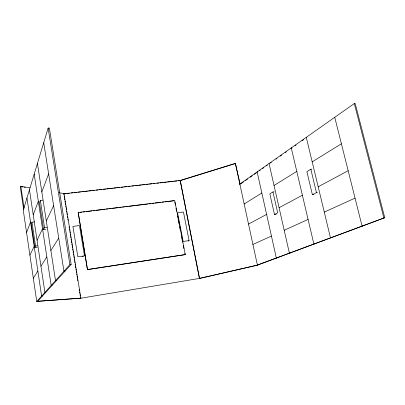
<?xml version="1.0" encoding="UTF-8"?>
<svg xmlns="http://www.w3.org/2000/svg" width="405" height="405" viewBox="0 0 405 405"><rect width="100%" height="100%" fill="white"/><g stroke="black" fill="none" stroke-linecap="round" stroke-linejoin="round"><path stroke-width="0.61" d="M48.134 128.096L23.267 210.19L36.759 301.522L37.594 301.386L71.159 264.409L49.354 128L48.134 128.096L69.898 264.597L36.759 301.522M26.573 232.551L30.537 221.991M33.225 214.847L38.323 201.28M41.831 191.945L48.625 173.867M34.415 221.884L31.96 222.193L31.281 223.95L34.815 247.556L37.255 247.217M42.758 200.171L40.353 200.45L39.462 202.753L43.578 229.62L45.962 229.311M29.919 255.221L34.177 246.331M37.057 240.307L42.535 228.855M46.312 220.968L53.632 205.674M34.815 247.556L35.539 246.073L31.96 222.193M43.578 229.62L44.53 227.666L40.353 200.45M199.468 278.468L180.296 180.422L63.676 193.813L66.177 193.529M33.316 278.21L37.867 271.036M40.951 266.166L46.823 256.912M50.873 250.523L58.735 238.125M78.2 212.463L87.47 269.629L185.287 254.598L174.742 200.541L78.2 212.463L87.47 269.629M180.296 180.422L178.21 180.827M239.335 184.457L354.294 103.548L355.175 103.477L384.75 217.708L256.821 265.31L384.75 217.708M240.499 184.017L243.562 181.87M245.602 180.433L247.642 179M250.194 177.208L252.239 175.775M254.279 174.342L256.319 172.91M259.342 170.788L260.334 170.09M262.318 168.693L263.807 167.65M266.293 165.903L267.285 165.205M270.287 163.099L271.32 162.37M275.982 159.099L277.015 158.37M280.123 156.188L281.677 155.1M285.297 152.553L286.335 151.829M290.992 148.554L292.03 147.825M295.037 145.714L296.04 145.01M302.059 140.783L303.563 139.725M244.159 203.963L261.858 193.013M274.033 185.48L296.789 171.396M312.184 161.868L341.4 143.79M188.219 241.137L189.094 240.605L183.46 212.007L177.562 212.777L183.166 241.471L189.094 240.605M274.109 191.813L272.96 191.955L269.841 193.823L274.489 214.473L276.2 214.235M311.896 169.128L310.843 169.249L306.889 171.624L312.392 194.719L313.961 194.516M248.518 224.086L266.617 214.392M279.08 207.719L302.393 195.235M318.183 186.781L348.168 170.723M274.489 214.473L277.678 212.812L272.96 191.955M312.392 194.719L316.442 192.608L317.5 192.471M252.928 244.463L271.441 236.059M284.199 230.273L308.083 219.434M324.273 212.088L355.048 198.121M30.107 187.88L20.863 186.32L20.25 186.538L23.662 209.623M63.423 193.772L64.005 193.58L80.858 298.156L37.225 301.335L80.858 298.156M199.508 278.422L257.656 265.098L199.508 278.422L180.114 180.493L235.381 163.362L240.049 183.789M181.025 180.387L235.649 163.463M199.7 278.372L80.499 298.283L80.413 296.956M45.851 292.294L44.909 292.445L29.449 189.783M290.117 253.024L289.388 253.14L269.052 163.539M42.515 295.969L41.614 296.116L26.958 198.015M277.035 257.904L276.332 258.02L257.155 171.912L257.848 171.831M52.205 285.292L51.187 285.449L34.182 174.165M314.634 243.876L313.86 243.997L291.266 147.906M56.594 280.452L55.52 280.625L37.432 163.433M331.265 237.669L330.46 237.796L306.281 137.335M87.591 269.517L185.287 254.598M65.129 271.051L63.944 271.234L43.72 142.676M362.91 225.858L362.05 225.99L334.748 117.308M69.898 264.597L71.159 264.409M82.185 256.598L83.379 256.426M35.539 246.073L37.392 245.815M44.53 227.666L46.95 227.352M79.967 212.402L81.85 212.169M83.101 212.012L84.979 211.785M86.23 211.628L91.869 210.929M93.12 210.777L94.998 210.544M96.253 210.387L105.022 209.304M106.272 209.152L108.15 208.919M109.406 208.762L111.284 208.529M112.534 208.378L118.174 207.679M119.424 207.527L121.303 207.294M122.558 207.137L124.436 206.904M125.687 206.752L127.565 206.52M128.82 206.363L134.455 205.669M135.705 205.512L147.607 204.044M148.858 203.887L150.741 203.654M151.991 203.502L153.87 203.269M155.12 203.113L160.76 202.419M162.01 202.262L163.888 202.029M165.144 201.877L173.912 200.794M67.427 193.387L69.306 193.175M71.184 192.962L73.062 192.75M74.312 192.603L76.818 192.319M78.069 192.178L80.575 191.894M81.825 191.752L84.331 191.469M85.582 191.327L87.46 191.114M88.71 190.973L91.216 190.689M92.467 190.547L94.345 190.335M96.223 190.122L98.096 189.91M99.352 189.768L101.852 189.484M103.108 189.343L105.609 189.059M106.859 188.917L112.494 188.274M113.744 188.133L116.25 187.849M117.501 187.707L119.379 187.495M121.257 187.282L123.135 187.069M124.386 186.928L126.892 186.644M128.142 186.502L130.02 186.29M131.898 186.077L133.777 185.865M135.027 185.723L137.528 185.439M138.783 185.298L141.284 185.014M142.535 184.872L145.041 184.589M146.291 184.447L148.169 184.229M149.42 184.088L151.926 183.804M153.176 183.662L155.054 183.45M156.932 183.237L158.811 183.025M160.061 182.883L162.567 182.599M163.817 182.458L166.318 182.174M167.574 182.032L173.203 181.394M174.459 181.253L176.96 180.969M59.074 192.75L64.005 193.58M21.485 186.745L22.715 186.948M23.951 187.156L25.186 187.363M180.114 180.493L180.422 180.574M354.294 103.548L383.854 217.844M310.843 169.249L316.442 192.608M235.381 163.362L257.398 265.093M174.778 201.958L175.385 205.062M175.988 208.165L176.595 211.268M177.562 216.235L177.805 217.475M178.048 218.715L179.015 223.681M179.623 226.785L180.23 229.888M181.197 234.854L181.44 236.095M181.683 237.335L182.65 242.301M183.257 245.405L183.86 248.508M184.827 253.474L185.07 254.72M63.767 193.625L63.97 194.866M64.172 196.111L64.37 197.356M64.572 198.602L64.77 199.847M64.972 201.093L65.175 202.338M65.372 203.583L65.575 204.829M65.777 206.074L65.974 207.319M66.177 208.565L66.374 209.81M66.577 211.051L66.779 212.296M66.977 213.541L67.179 214.787M67.478 216.655L67.681 217.9M67.878 219.145L68.08 220.391M69.083 226.613L69.285 227.858M69.483 229.103L69.685 230.349M69.888 231.594L70.085 232.84M70.288 234.085L70.485 235.33M70.688 236.576L70.89 237.821M71.088 239.066L71.29 240.312M71.488 241.552L71.69 242.798M71.893 244.043L72.09 245.288M72.293 246.534L72.49 247.779M72.692 249.024L72.895 250.27M73.092 251.515L73.295 252.76M73.497 254.006L73.695 255.251M73.897 256.492L74.095 257.737M74.297 258.982L74.5 260.228M74.697 261.473L74.9 262.718M75.097 263.964L75.3 265.209M75.502 266.455L75.7 267.7M75.902 268.945L76.099 270.191M76.302 271.436L76.504 272.676M76.702 273.922L76.904 275.167M77.107 276.412L77.406 278.281M77.608 279.526L77.806 280.771M79.208 289.484L79.41 290.729M79.613 291.975L79.81 293.22M80.013 294.465L80.21 295.711M20.863 186.32L24.098 208.17M84.453 255.844L77.846 256.805L72.915 226.395L79.471 225.539L84.453 255.844"/></g></svg>
